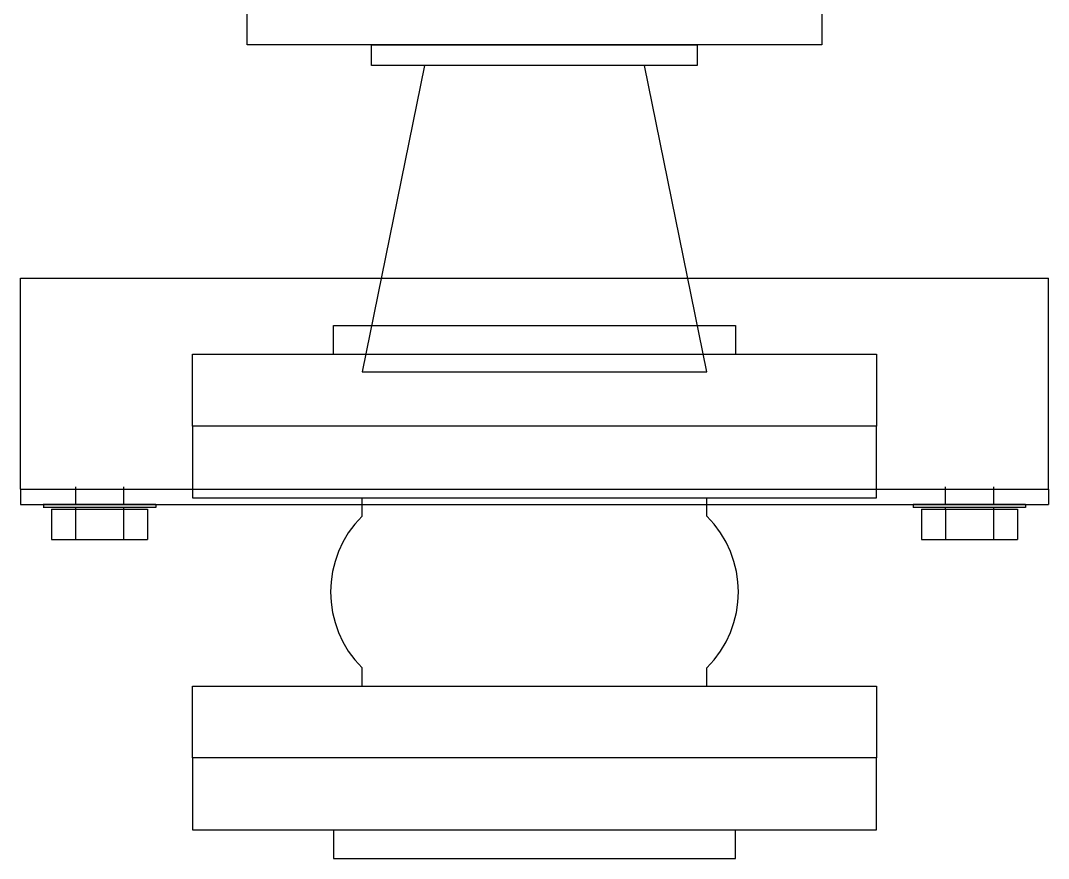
# Model space of a CAD drawing. Extents: x -32000 to 416743, y -254124 to 144214.
# Drawn here: x 255624.6 to 255965.4, y 74144.1 to 74421.9 of the extents above; entities that cross this region are included whole.
import ezdxf

# ---------------------------------------------------------------- set-up
doc = ezdxf.new("R2010")
doc.units = 0
doc.header["$LTSCALE"] = 10
doc.layers.add('XFM1Q40$0$COL', color=1, linetype='Continuous')
doc.layers.add('XFM1Q40$0$M-EQPM-MAU', color=22, linetype='Continuous')

# ---------------------------------------------------------------- blocks, each defined once
blk = doc.blocks.new('XFM1Q40$0$A$C6DF15AF1')
at = {"layer": 'XFM1Q40$0$M-EQPM-MAU'}
for p, q in [((13577.87, -13800.982, -0.237), (13577.87, -13835.056, -0.237)), ((13577.87, -13800.982, -0.237), (13577.87, -13835.056, -0.237)), ((13578.37, -13800.982, 0.263), (13578.37, -13835.056, 0.263)), ((13578.37, -13800.982, 0.263), (13585.37, -13800.982, 0.263)), ((13585.37, -13800.982, 0.263), (13585.37, -13835.056, 0.263)), ((13577.87, -13801.738, -9.437), (13577.77, -13801.738, -9.437)), ((13577.87, -13801.738, -4.837), (13577.77, -13801.738, -4.837)), ((13577.87, -13801.738, -0.237), (13577.77, -13801.738, -0.237)), ((13577.706, -13802.011, -9.437), (13576.706, -13802.011, -9.437)), ((13577.706, -13802.011, -4.837), (13576.706, -13802.011, -4.837)), ((13576.706, -13802.011, -0.237), (13576.706, -13802.807, 1.141)), ((13577.706, -13802.011, -0.237), (13576.706, -13802.011, -0.237)), ((13577.706, -13802.011, -0.237), (13577.706, -13802.807, 1.141)), ((13576.706, -13802.807, 1.141), (13576.706, -13804.398, 1.141)), ((13577.706, -13802.807, 1.141), (13576.706, -13802.807, 1.141)), ((13577.77, -13802.805, -9.437), (13577.706, -13802.805, -9.437)), ((13577.77, -13802.805, -4.837), (13577.706, -13802.805, -4.837)), ((13577.77, -13802.805, -0.237), (13577.706, -13802.805, -0.237)), ((13577.706, -13802.807, 1.141), (13577.706, -13804.398, 1.141)), ((13578.451, -13802.805, -9.437), (13577.87, -13802.805, -9.437)), ((13578.451, -13802.805, -4.837), (13577.87, -13802.805, -4.837)), ((13578.451, -13802.805, -0.237), (13577.87, -13802.805, -0.237)), ((13576.706, -13804.398, 1.141), (13576.706, -13805.193, -0.237)), ((13577.706, -13804.398, 1.141), (13576.706, -13804.398, 1.141)), ((13577.706, -13804.398, 1.141), (13577.706, -13805.193, -0.237)), ((13577.77, -13804.4, -9.437), (13577.706, -13804.4, -9.437)), ((13577.77, -13804.4, -4.837), (13577.706, -13804.4, -4.837)), ((13577.77, -13804.4, -0.237), (13577.706, -13804.4, -0.237)), ((13578.451, -13804.4, -9.437), (13577.87, -13804.4, -9.437)), ((13578.451, -13804.4, -4.837), (13577.87, -13804.4, -4.837)), ((13578.451, -13804.4, -0.237), (13577.87, -13804.4, -0.237)), ((13577.706, -13805.193, -9.437), (13576.706, -13805.193, -9.437)), ((13577.706, -13805.193, -4.837), (13576.706, -13805.193, -4.837)), ((13577.706, -13805.193, -0.237), (13576.706, -13805.193, -0.237)), ((13577.87, -13805.467, -9.437), (13577.77, -13805.467, -9.437)), ((13577.87, -13805.467, -4.837), (13577.77, -13805.467, -4.837)), ((13577.87, -13805.467, -0.237), (13577.77, -13805.467, -0.237)), ((13571.846, -13812.304, 3.078), (13572.446, -13812.304, 3.078)), ((13577.484, -13812.304, 3.078), (13578.084, -13812.304, 3.078)), ((13592.425, -13814.369, 3.078), (13582.265, -13812.304, 3.078)), ((13582.265, -13812.304, 3.078), (13582.265, -13823.734, 3.078)), ((13592.425, -13821.669, 3.078), (13592.425, -13814.369, 3.078)), ((13582.265, -13823.734, 3.078), (13592.425, -13821.669, 3.078)), ((13571.846, -13823.734, 3.078), (13572.446, -13823.734, 3.078)), ((13577.484, -13823.734, 3.078), (13578.084, -13823.734, 3.078)), ((13577.87, -13830.57, -9.437), (13577.77, -13830.57, -9.437)), ((13577.87, -13830.57, -4.837), (13577.77, -13830.57, -4.837)), ((13577.87, -13830.57, -0.237), (13577.77, -13830.57, -0.237)), ((13577.706, -13830.844, -9.437), (13576.706, -13830.844, -9.437)), ((13577.706, -13830.844, -4.837), (13576.706, -13830.844, -4.837)), ((13576.706, -13830.844, -0.237), (13576.706, -13831.639, 1.141)), ((13577.706, -13830.844, -0.237), (13576.706, -13830.844, -0.237)), ((13577.706, -13830.844, -0.237), (13577.706, -13831.639, 1.141)), ((13576.706, -13831.639, 1.141), (13576.706, -13833.23, 1.141)), ((13577.706, -13831.639, 1.141), (13576.706, -13831.639, 1.141)), ((13577.77, -13831.637, -9.437), (13577.706, -13831.637, -9.437)), ((13577.77, -13831.637, -4.837), (13577.706, -13831.637, -4.837)), ((13577.77, -13831.637, -0.237), (13577.706, -13831.637, -0.237)), ((13577.706, -13831.639, 1.141), (13577.706, -13833.23, 1.141)), ((13578.451, -13831.637, -9.437), (13577.87, -13831.637, -9.437)), ((13578.451, -13831.637, -4.837), (13577.87, -13831.637, -4.837)), ((13578.451, -13831.637, -0.237), (13577.87, -13831.637, -0.237)), ((13576.706, -13833.23, 1.141), (13576.706, -13834.026, -0.237)), ((13577.706, -13833.23, 1.141), (13576.706, -13833.23, 1.141)), ((13577.706, -13833.23, 1.141), (13577.706, -13834.026, -0.237)), ((13577.77, -13833.232, -9.437), (13577.706, -13833.232, -9.437)), ((13577.77, -13833.232, -4.837), (13577.706, -13833.232, -4.837)), ((13577.77, -13833.232, -0.237), (13577.706, -13833.232, -0.237)), ((13578.451, -13833.232, -9.437), (13577.87, -13833.232, -9.437)), ((13578.451, -13833.232, -4.837), (13577.87, -13833.232, -4.837)), ((13578.451, -13833.232, -0.237), (13577.87, -13833.232, -0.237)), ((13577.706, -13834.026, -9.437), (13576.706, -13834.026, -9.437)), ((13577.706, -13834.026, -4.837), (13576.706, -13834.026, -4.837)), ((13577.706, -13834.026, -0.237), (13576.706, -13834.026, -0.237)), ((13577.87, -13834.3, -9.437), (13577.77, -13834.3, -9.437)), ((13577.87, -13834.3, -4.837), (13577.77, -13834.3, -4.837)), ((13577.87, -13834.3, -0.237), (13577.77, -13834.3, -0.237)), ((13578.37, -13835.056, 0.263), (13585.37, -13835.056, 0.263))]:
    blk.add_line(p, q, dxfattribs=at)
at = {"layer": 'XFM1Q40$0$M-EQPM-MAU', "elevation": 3.078}
for points in [[(13569.465, -13806.678), (13567.084, -13806.678), (13567.084, -13829.36), (13569.465, -13829.36), (13569.465, -13806.678)], [(13569.465, -13806.678), (13571.846, -13806.678), (13571.846, -13829.36), (13569.465, -13829.36), (13569.465, -13806.678)], [(13580.465, -13806.678), (13578.084, -13806.678), (13578.084, -13829.36), (13580.465, -13829.36), (13580.465, -13806.678)], [(13580.465, -13806.678), (13582.846, -13806.678), (13582.846, -13829.36), (13580.465, -13829.36), (13580.465, -13806.678)], [(13567.084, -13811.361), (13566.131, -13811.361), (13566.131, -13824.677), (13567.084, -13824.677)], [(13582.846, -13811.361), (13583.799, -13811.361), (13583.799, -13824.677), (13582.846, -13824.677)]]:
    blk.add_lwpolyline(points, dxfattribs=at)
for points in [[(13593.102, -13808.494), (13594.702, -13808.494), (13594.702, -13827.544), (13593.102, -13827.544)], [(13592.425, -13812.621), (13593.102, -13812.621), (13593.102, -13823.416), (13592.425, -13823.416)]]:
    blk.add_lwpolyline(points, close=True, dxfattribs=at)
at = {"layer": 'XFM1Q40$0$M-EQPM-MAU', "extrusion": (1.22465e-16, -1, 0)}
for centre in [(13578.37, -0.237, 13800.982), (13578.37, -0.237, 13835.056)]:
    blk.add_arc(centre, 0.5, 90, 180, dxfattribs=at)
at = {"layer": 'XFM1Q40$0$M-EQPM-MAU', "extrusion": (-1, -3.06156e-16, 0)}
for centre in [(13803.602, -0.237, -13577.77), (13803.602, -0.237, -13577.87), (13832.435, -0.237, -13577.77), (13832.435, -0.237, -13577.87)]:
    blk.add_arc(centre, 1.865, 360, 180, dxfattribs=at)
at = {"layer": 'XFM1Q40$0$M-EQPM-MAU'}
for centre, start, end in [((13574.965, -13814.822, 3.078), 45, 135), ((13574.965, -13821.215, 3.078), 225, 315)]:
    blk.add_arc(centre, 3.562, start, end, dxfattribs=at)
blk = doc.blocks.new('XFM1Q40$0$A$C400517eb')
at = {"layer": 'XFM1Q40$0$COL', "xscale": 10.00000000000001, "yscale": 10.00000000000001, "zscale": 10.00000000000001, "rotation": 90}
blk.add_blockref('XFM1Q40$0$A$C6DF15AF1', (147014.81, -51517.22), dxfattribs=at)
blk = doc.blocks.new('XFM1Q40')
blk.add_blockref('XFM1Q40$0$A$C400517eb', (-29400, -10000))

msp = doc.modelspace()

# ---------------------------------------------------------------- block references
msp.add_blockref('XFM1Q40', (0, 0))

doc.saveas('drawing.dxf')
